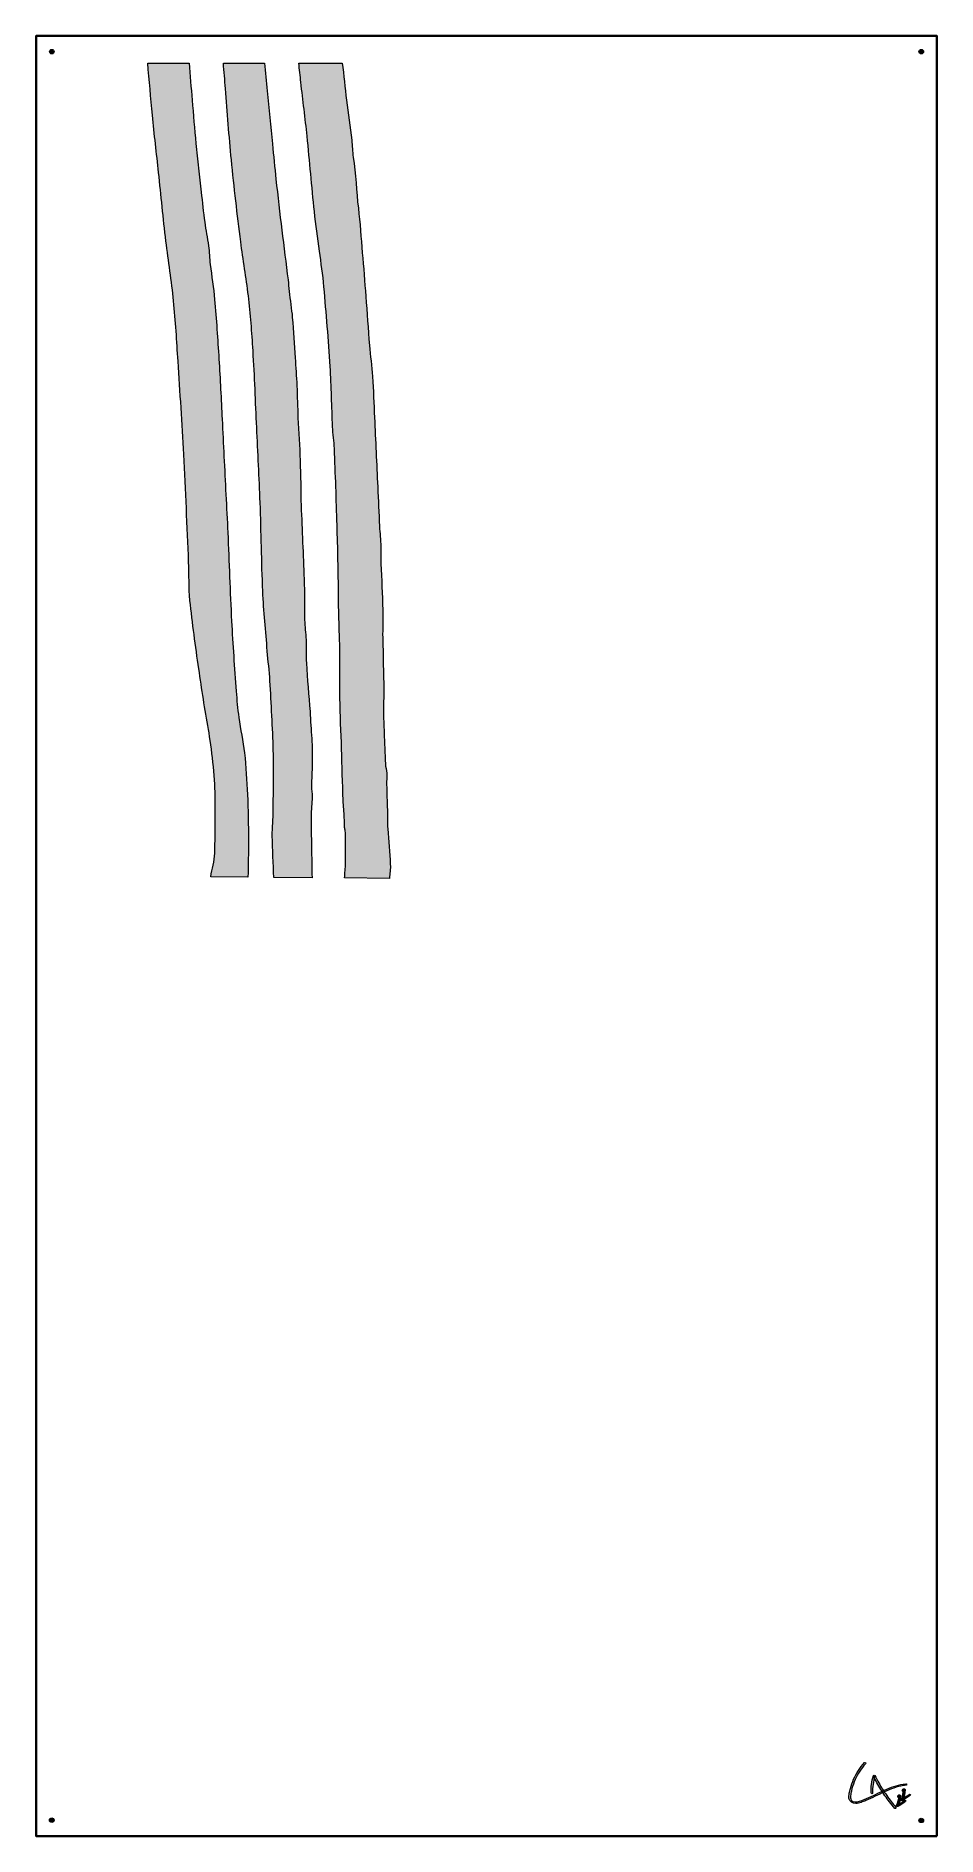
# Model space of a CAD drawing. Header units: millimetres. Extents: x 0 to 1000, y -2000 to 0.
import ezdxf

# ---------------------------------------------------------------- set-up
doc = ezdxf.new("R2010")
doc.units = ezdxf.units.MM
doc.header["$MEASUREMENT"] = 0
for name, color, linetype, lineweight in [('2022-034', 7, 'Continuous', 0), ('Bounding Box', 7, 'Continuous', 0), ('Screws', 7, 'Continuous', 0)]:
    doc.layers.add(name, color=color, linetype=linetype, lineweight=lineweight)

msp = doc.modelspace()

# ---------------------------------------------------------------- hatches: boundary and pattern name
at = {"layer": '2022-034', "true_color": 0x000000, "transparency": 33554687}
h = msp.add_hatch(color=18, dxfattribs=at)
h.dxf.hatch_style = 2
edge = h.paths.add_edge_path()
edge.add_spline(control_points=[(129.2, -88), (131.2, -109.3), (133.8, -130.5), (136, -151.7), (138.8, -177.1), (141.2, -202.5), (144.2, -227.9), (146.8, -250.1), (150.5, -272.2), (152.7, -294.4), (155, -316.7), (156.2, -339), (157.6, -361.3), (159.9, -395.8), (162.2, -430.4), (164, -464.9), (166.1, -504.7), (167.7, -544.5), (169.4, -584.4), (170, -598.6), (169.4, -613), (170.9, -627.1), (173.5, -652.5), (177.1, -677.8), (180.7, -703.1), (184, -725.6), (187.4, -748.1), (191.4, -770.4), (195, -790.5), (198.6, -823.4), (198.9, -843.8), (199.1, -865.2), (199, -886.6), (198.4, -907.9), (198.2, -916.7), (195.5, -925.5), (193.9, -934.3), (193.9, -934.3), (235.3, -934.6), (235.3, -934.6), (235.5, -921), (235.9, -907.3), (235.8, -893.7), (235.7, -876.7), (235.4, -859.7), (234.7, -842.8), (234, -827.4), (233.1, -811.9), (231.4, -796.5), (229.9, -783.3), (226.9, -770.3), (225.1, -757.2), (223.7, -747.5), (222.9, -737.7), (222.2, -727.9), (220.3, -702), (218.4, -676.1), (217.1, -650.2), (215.4, -617.4), (214.4, -584.6), (212.9, -551.8), (211.6, -523.6), (210, -495.3), (208.6, -467.1), (207.9, -453.4), (207.3, -439.6), (206.6, -425.9), (205.5, -403.6), (204.4, -381.3), (203, -359), (201.7, -336.9), (200.2, -314.9), (198.3, -292.8), (197.2, -279.8), (194.9, -266.8), (193.4, -253.8), (192.5, -246.9), (192.4, -239.9), (191.5, -233), (190.3, -224.3), (188.5, -215.6), (187.3, -206.9), (185.8, -195.7), (184.6, -184.6), (183.3, -173.4), (182.2, -164.5), (181.2, -155.6), (180.2, -146.7), (179.2, -137.6), (178.2, -128.5), (177.4, -119.4), (175.9, -103.4), (174.6, -87.3), (173.3, -71.2), (172.1, -57.5), (171.1, -43.7), (169.9, -30), (169.9, -30), (124, -30), (124, -30), (125.7, -49.3), (127.3, -68.7), (129.2, -88)], knot_values=[0, 0, 0, 0, 1, 1, 1, 2, 2, 2, 3, 3, 3, 4, 4, 4, 5, 5, 5, 6, 6, 6, 7, 7, 7, 8, 8, 8, 9, 9, 9, 10, 10, 10, 11, 11, 11, 12, 12, 12, 13, 13, 13, 14, 14, 14, 15, 15, 15, 16, 16, 16, 17, 17, 17, 18, 18, 18, 19, 19, 19, 20, 20, 20, 21, 21, 21, 22, 22, 22, 23, 23, 23, 24, 24, 24, 25, 25, 25, 26, 26, 26, 27, 27, 27, 28, 28, 28, 29, 29, 29, 30, 30, 30, 31, 31, 31, 32, 32, 32, 33, 33, 33, 34, 34, 34, 34], degree=3, periodic=0)
h = msp.add_hatch(color=18, dxfattribs=at)
h.dxf.hatch_style = 2
edge = h.paths.add_edge_path()
edge.add_spline(control_points=[(210.3, -58.4), (212.5, -84.8), (214.2, -111.3), (216.9, -137.6), (219.9, -168), (223.4, -198.3), (227.2, -228.6), (229.7, -248.6), (233.4, -268.5), (235.7, -288.6), (238, -308.9), (239.7, -329.3), (240.9, -349.7), (242.6, -378.1), (243.7, -406.6), (245, -435), (246.3, -462.8), (247.8, -490.7), (248.8, -518.5), (250, -551.3), (250.3, -584.1), (251.7, -616.9), (252.7, -639.1), (255, -661.2), (256.7, -683.3), (257.6, -694.4), (259, -705.4), (259.7, -716.4), (261.1, -742.2), (262.7, -768.1), (263.4, -793.9), (263.9, -816.1), (263.5, -838.2), (263.3, -860.3), (263.2, -869.8), (262.2, -879.3), (262.3, -888.7), (262.5, -904.1), (263.4, -919.5), (264, -934.8), (264, -934.8), (306.4, -935.2), (306.4, -935.2), (306, -912.4), (305.5, -889.7), (305.3, -866.9), (305.3, -859.8), (306.4, -852.7), (306.6, -845.5), (306.7, -841.5), (305.7, -837.3), (305.8, -833.2), (306, -820.5), (306.8, -807.7), (306.7, -794.9), (306.6, -785.2), (305.6, -775.6), (305, -765.9), (304.7, -760.8), (304.6, -755.7), (304.2, -750.5), (302.8, -732.6), (301.2, -714.7), (300.1, -696.8), (299.6, -688.2), (300, -679.5), (299.7, -670.8), (299.4, -663.5), (298.4, -656.1), (298.2, -648.8), (297.8, -633.7), (298.1, -618.6), (297.6, -603.5), (296.7, -576.3), (295.3, -549), (294.3, -521.8), (293.8, -505.1), (293.8, -488.4), (293.2, -471.7), (292.6, -455.8), (291.5, -439.9), (290.8, -424.1), (290.3, -412.2), (290.1, -400.4), (289.6, -388.6), (289.1, -378.2), (288.3, -367.9), (287.6, -357.6), (286.6, -342.7), (285.8, -327.8), (284.5, -312.9), (283.7, -303.1), (282.1, -293.4), (281, -283.7), (280.5, -279.5), (280.3, -275.2), (279.8, -271), (277.5, -252.6), (275.1, -234.1), (272.9, -215.6), (270.6, -196.8), (268.4, -178), (266.3, -159.2), (264.9, -146.1), (263.7, -133), (262.4, -119.9), (260.5, -100.2), (258.4, -80.6), (256.6, -61), (255.6, -50.7), (254.7, -40.3), (253.8, -30), (253.8, -30), (208, -30), (208, -30), (208.7, -39.5), (209.5, -48.9), (210.3, -58.4)], knot_values=[0, 0, 0, 0, 1, 1, 1, 2, 2, 2, 3, 3, 3, 4, 4, 4, 5, 5, 5, 6, 6, 6, 7, 7, 7, 8, 8, 8, 9, 9, 9, 10, 10, 10, 11, 11, 11, 12, 12, 12, 13, 13, 13, 14, 14, 14, 15, 15, 15, 16, 16, 16, 17, 17, 17, 18, 18, 18, 19, 19, 19, 20, 20, 20, 21, 21, 21, 22, 22, 22, 23, 23, 23, 24, 24, 24, 25, 25, 25, 26, 26, 26, 27, 27, 27, 28, 28, 28, 29, 29, 29, 30, 30, 30, 31, 31, 31, 32, 32, 32, 33, 33, 33, 34, 34, 34, 35, 35, 35, 36, 36, 36, 37, 37, 37, 38, 38, 38, 39, 39, 39, 39], degree=3, periodic=0)
h = msp.add_hatch(color=18, dxfattribs=at)
h.dxf.hatch_style = 2
edge = h.paths.add_edge_path()
edge.add_spline(control_points=[(390.5, -880.9), (390, -873.9), (390.2, -866.9), (390, -859.9), (389.8, -850.5), (389.4, -841.1), (389.2, -831.7), (389.1, -827.4), (389.6, -823.1), (389.3, -818.9), (389.1, -815.5), (387.9, -812.2), (387.8, -808.8), (387.2, -797.2), (386.9, -785.5), (386.5, -773.9), (386.2, -765.7), (385.7, -757.5), (385.6, -749.2), (385.6, -742.1), (386.2, -735.1), (386.1, -728), (386.1, -718.7), (385.7, -709.4), (385.5, -700.1), (385.4, -695.1), (385.5, -690.2), (385.4, -685.2), (385.2, -679.6), (384.8, -674.1), (384.8, -668.5), (384.7, -658.2), (385.2, -647.9), (384.9, -637.5), (384.5, -620.5), (383.5, -603.4), (382.9, -586.4), (382.7, -580), (383.1, -573.7), (382.8, -567.3), (382.5, -559.8), (381.7, -552.3), (381.3, -544.7), (380.5, -530.1), (380, -515.6), (379.3, -501), (378.1, -475.3), (376.9, -449.6), (375.7, -423.8), (375, -408.7), (374.5, -393.5), (373.5, -378.4), (372.7, -366.8), (371.1, -355.3), (370.1, -343.7), (368.7, -325.6), (367.5, -307.4), (366.1, -289.3), (364.9, -273.1), (363.6, -257), (362.2, -240.8), (360.8, -224.3), (359.7, -207.8), (357.8, -191.3), (355.5, -172.5), (355.2, -153.5), (352.1, -134.7), (351.1, -128.4), (351.2, -122), (350.4, -115.7), (348.6, -100.9), (346.5, -86), (344.7, -71.2), (343, -57.5), (341.7, -43.7), (340, -30), (340, -30), (291.7, -30), (291.7, -30), (292.5, -37.1), (293.2, -44.3), (294, -51.4), (296.2, -71.4), (298.9, -91.4), (300.9, -111.4), (303.8, -139.2), (306.1, -167.1), (309, -195), (310.6, -209.7), (312.8, -224.3), (314.7, -238.9), (316.4, -252.1), (318.5, -265.3), (319.6, -278.6), (322.2, -308.1), (324.6, -337.7), (326.5, -367.2), (327.9, -389.5), (328.2, -411.9), (329.2, -434.2), (329.5, -442.3), (330.9, -450.3), (331.2, -458.3), (332.4, -486.7), (333.3, -515), (334.2, -543.4), (334.9, -569.3), (335.7, -595.3), (335.7, -621.2), (335.6, -630.2), (336.2, -639.1), (336.3, -648), (336.3, -657.1), (337, -666.1), (337.1, -675.2), (337.3, -695.4), (337, -715.6), (337.3, -735.8), (337.6, -754.5), (338.6, -773.2), (339.2, -791.9), (339.8, -811), (340.2, -830.1), (340.9, -849.2), (341.1, -855.7), (342, -862.2), (342.2, -868.7), (342.3, -872.4), (342.3, -871), (342.5, -879.8), (342.6, -880), (343, -882.5), (343.3, -883.4), (343.8, -885.5), (343.3, -886.5), (343.4, -888.7), (343.6, -898.8), (343.7, -909), (343.5, -919.1), (343.4, -924.6), (342.9, -930), (342.5, -935.5), (342.5, -935.5), (392.4, -935.9), (392.4, -935.9), (392.7, -930.7), (393.6, -925.5), (393.3, -920.4), (392.6, -907.2), (391.3, -894.1), (390.5, -880.9)], knot_values=[0, 0, 0, 0, 1, 1, 1, 2, 2, 2, 3, 3, 3, 4, 4, 4, 5, 5, 5, 6, 6, 6, 7, 7, 7, 8, 8, 8, 9, 9, 9, 10, 10, 10, 11, 11, 11, 12, 12, 12, 13, 13, 13, 14, 14, 14, 15, 15, 15, 16, 16, 16, 17, 17, 17, 18, 18, 18, 19, 19, 19, 20, 20, 20, 21, 21, 21, 22, 22, 22, 23, 23, 23, 24, 24, 24, 25, 25, 25, 26, 26, 26, 27, 27, 27, 28, 28, 28, 29, 29, 29, 30, 30, 30, 31, 31, 31, 32, 32, 32, 33, 33, 33, 34, 34, 34, 35, 35, 35, 36, 36, 36, 37, 37, 37, 38, 38, 38, 39, 39, 39, 40, 40, 40, 41, 41, 41, 42, 42, 42, 43, 43, 43, 44, 44, 44, 45, 45, 45, 46, 46, 46, 47, 47, 47, 48, 48, 48, 49, 49, 49, 50, 50, 50, 50], degree=3, periodic=0)
h = msp.add_hatch(color=18, dxfattribs=at)
h.dxf.hatch_style = 2
edge = h.paths.add_edge_path()
edge.add_spline(control_points=[(919.6, -1918.4), (914.7, -1923.8), (910.6, -1930), (907.6, -1936.7), (906.2, -1940.1), (904.9, -1943.5), (904, -1947), (903.5, -1948.8), (903.1, -1950.6), (902.8, -1952.4), (902.5, -1954.3), (902.1, -1956.3), (902.4, -1958.2), (902.9, -1961.8), (906.5, -1963.8), (909.9, -1963.8), (912, -1963.9), (914, -1963.3), (915.9, -1962.6), (917.7, -1961.9), (919.5, -1961.2), (921.3, -1960.5), (928.2, -1957.5), (934.9, -1954), (941.8, -1950.9), (948.6, -1947.8), (955.6, -1945.1), (962.9, -1943.9), (963.8, -1943.7), (964.7, -1943.6), (965.5, -1943.5), (966, -1943.5), (966.4, -1943.1), (966.4, -1942.6), (966.4, -1942.2), (966, -1941.7), (965.5, -1941.8), (958.2, -1942.6), (951.2, -1944.9), (944.5, -1947.8), (937.7, -1950.7), (931.2, -1954.1), (924.5, -1957.1), (921.1, -1958.7), (917.7, -1960.2), (914.2, -1961.3), (911.2, -1962.3), (907.1, -1962.7), (904.9, -1959.9), (903.9, -1958.5), (904, -1956.7), (904.2, -1955.1), (904.4, -1953.4), (904.7, -1951.6), (905.1, -1949.9), (905.9, -1946.4), (907, -1943), (908.3, -1939.7), (910.9, -1933.2), (914.6, -1927), (919.1, -1921.6), (919.7, -1921), (920.3, -1920.3), (920.9, -1919.6), (921.6, -1918.8), (920.4, -1917.6), (919.6, -1918.4), (919.6, -1918.4), (919.6, -1918.4), (919.6, -1918.4)], knot_values=[0, 0, 0, 0, 1, 1, 1, 2, 2, 2, 3, 3, 3, 4, 4, 4, 5, 5, 5, 6, 6, 6, 7, 7, 7, 8, 8, 8, 9, 9, 9, 10, 10, 10, 11, 11, 11, 12, 12, 12, 13, 13, 13, 14, 14, 14, 15, 15, 15, 16, 16, 16, 17, 17, 17, 18, 18, 18, 19, 19, 19, 20, 20, 20, 21, 21, 21, 22, 22, 22, 23, 23, 23, 23], degree=3, periodic=0)
h = msp.add_hatch(color=18, dxfattribs=at)
h.dxf.hatch_style = 2
edge = h.paths.add_edge_path()
edge.add_spline(control_points=[(928.7, -1952.1), (928.4, -1945.8), (929.3, -1939.4), (931.2, -1933.3), (930.7, -1933.4), (930.1, -1933.4), (929.6, -1933.5), (932, -1938.5), (934.8, -1943.4), (937.7, -1948.1), (940.7, -1952.9), (943.9, -1957.5), (947.3, -1961.9), (949.3, -1964.4), (951.3, -1966.8), (953.3, -1969.2), (953.6, -1969.6), (954.2, -1969.5), (954.6, -1969.2), (954.9, -1968.9), (954.9, -1968.3), (954.6, -1968), (950.9, -1963.8), (947.5, -1959.4), (944.4, -1954.9), (941.2, -1950.4), (938.2, -1945.7), (935.5, -1940.9), (933.9, -1938.2), (932.5, -1935.4), (931.1, -1932.6), (930.7, -1931.9), (929.7, -1932.2), (929.5, -1932.8), (927.5, -1939.1), (926.7, -1945.6), (927, -1952.1), (927, -1953.3), (928.8, -1953.3), (928.7, -1952.1), (928.7, -1952.1), (928.7, -1952.1), (928.7, -1952.1)], knot_values=[0, 0, 0, 0, 1, 1, 1, 2, 2, 2, 3, 3, 3, 4, 4, 4, 5, 5, 5, 6, 6, 6, 7, 7, 7, 8, 8, 8, 9, 9, 9, 10, 10, 10, 11, 11, 11, 12, 12, 12, 13, 13, 13, 14, 14, 14, 14], degree=3, periodic=0)
h = msp.add_hatch(color=18, dxfattribs=at)
h.dxf.hatch_style = 2
edge = h.paths.add_edge_path()
edge.add_spline(control_points=[(958.3, -1956.2), (958.3, -1956), (958.6, -1955.9), (958.7, -1955.9), (958.5, -1955.6), (958.2, -1955.3), (957.9, -1955), (957.8, -1958.8), (956.9, -1962.6), (955.3, -1966.1), (955, -1966.9), (955.7, -1967.8), (956.5, -1967.3), (959.6, -1965.7), (962.5, -1963.8), (965.3, -1961.6), (965.7, -1961.3), (965.6, -1960.7), (965.3, -1960.4), (964.9, -1960), (964.4, -1960.1), (964, -1960.4), (961.4, -1962.4), (958.6, -1964.2), (955.6, -1965.8), (956, -1966.2), (956.4, -1966.6), (956.8, -1967), (958.6, -1963.2), (959.5, -1959.1), (959.6, -1955), (959.6, -1954.5), (959.2, -1954.1), (958.7, -1954.1), (957.5, -1954.1), (956.7, -1955), (956.6, -1956.2), (956.5, -1956.6), (957, -1957.1), (957.4, -1957.1), (958, -1957.1), (958.3, -1956.6), (958.3, -1956.2), (958.3, -1956.2), (958.3, -1956.2), (958.3, -1956.2)], knot_values=[0, 0, 0, 0, 1, 1, 1, 2, 2, 2, 3, 3, 3, 4, 4, 4, 5, 5, 5, 6, 6, 6, 7, 7, 7, 8, 8, 8, 9, 9, 9, 10, 10, 10, 11, 11, 11, 12, 12, 12, 13, 13, 13, 14, 14, 14, 15, 15, 15, 15], degree=3, periodic=0)
h = msp.add_hatch(color=18, dxfattribs=at)
h.dxf.hatch_style = 2
edge = h.paths.add_edge_path()
edge.add_spline(control_points=[(963.4, -1949.5), (963.4, -1949.3), (963.6, -1949.2), (963.8, -1949.2), (963.5, -1948.9), (963.2, -1948.6), (962.9, -1948.3), (962.8, -1952.1), (962, -1955.9), (960.4, -1959.4), (960, -1960.2), (960.7, -1961.1), (961.6, -1960.7), (964.6, -1959), (967.6, -1957.1), (970.3, -1954.9), (970.7, -1954.6), (970.6, -1954), (970.3, -1953.7), (969.9, -1953.3), (969.4, -1953.4), (969.1, -1953.7), (966.4, -1955.7), (963.6, -1957.5), (960.7, -1959.1), (961.1, -1959.5), (961.5, -1959.9), (961.9, -1960.3), (963.6, -1956.5), (964.6, -1952.5), (964.7, -1948.3), (964.7, -1947.8), (964.3, -1947.4), (963.8, -1947.4), (962.6, -1947.4), (961.7, -1948.3), (961.6, -1949.5), (961.6, -1950), (962, -1950.4), (962.5, -1950.4), (963, -1950.4), (963.3, -1950), (963.4, -1949.5), (963.4, -1949.5), (963.4, -1949.5), (963.4, -1949.5)], knot_values=[0, 0, 0, 0, 1, 1, 1, 2, 2, 2, 3, 3, 3, 4, 4, 4, 5, 5, 5, 6, 6, 6, 7, 7, 7, 8, 8, 8, 9, 9, 9, 10, 10, 10, 11, 11, 11, 12, 12, 12, 13, 13, 13, 14, 14, 14, 15, 15, 15, 15], degree=3, periodic=0)
at = {"layer": 'Screws', "true_color": 0x000000, "transparency": 33554687}
h = msp.add_hatch(color=18, dxfattribs=at)
h.dxf.hatch_style = 2
edge = h.paths.add_edge_path()
edge.add_ellipse((17.5, -17.4), major_axis=(2.56, 0), ratio=0.965517, start_angle=0, end_angle=360)
h = msp.add_hatch(color=18, dxfattribs=at)
h.dxf.hatch_style = 2
edge = h.paths.add_edge_path()
edge.add_ellipse((982.7, -17.4), major_axis=(2.56, 0), ratio=0.965517, start_angle=0, end_angle=360)
h = msp.add_hatch(color=18, dxfattribs=at)
h.dxf.hatch_style = 2
edge = h.paths.add_edge_path()
edge.add_ellipse((17.4, -1982.3), major_axis=(2.56, 0), ratio=0.965517, start_angle=0, end_angle=360)
h = msp.add_hatch(color=18, dxfattribs=at)
h.dxf.hatch_style = 2
edge = h.paths.add_edge_path()
edge.add_ellipse((982.7, -1982.6), major_axis=(2.56, 0), ratio=0.965517, start_angle=0, end_angle=360)

# ---------------------------------------------------------------- linework, layer by layer
at = {"layer": '2022-034'}
for points, knots in [([(129.2, -88), (131.2, -109.3), (133.8, -130.5), (136, -151.7), (138.8, -177.1), (141.2, -202.5), (144.2, -227.9), (146.8, -250.1), (150.5, -272.2), (152.7, -294.4), (155, -316.7), (156.2, -339), (157.6, -361.3), (159.9, -395.8), (162.2, -430.4), (164, -464.9), (166.1, -504.7), (167.7, -544.5), (169.4, -584.4), (170, -598.6), (169.4, -613), (170.9, -627.1), (173.5, -652.5), (177.1, -677.8), (180.7, -703.1), (184, -725.6), (187.4, -748.1), (191.4, -770.4), (195, -790.5), (198.6, -823.4), (198.9, -843.8), (199.1, -865.2), (199, -886.6), (198.4, -907.9), (198.2, -916.7), (195.5, -925.5), (193.9, -934.3), (193.9, -934.3), (235.3, -934.6), (235.3, -934.6), (235.5, -921), (235.9, -907.3), (235.8, -893.7), (235.7, -876.7), (235.4, -859.7), (234.7, -842.8), (234, -827.4), (233.1, -811.9), (231.4, -796.5), (229.9, -783.3), (226.9, -770.3), (225.1, -757.2), (223.7, -747.5), (222.9, -737.7), (222.2, -727.9), (220.3, -702), (218.4, -676.1), (217.1, -650.2), (215.4, -617.4), (214.4, -584.6), (212.9, -551.8), (211.6, -523.6), (210, -495.3), (208.6, -467.1), (207.9, -453.4), (207.3, -439.6), (206.6, -425.9), (205.5, -403.6), (204.4, -381.3), (203, -359), (201.7, -336.9), (200.2, -314.9), (198.3, -292.8), (197.2, -279.8), (194.9, -266.8), (193.4, -253.8), (192.5, -246.9), (192.4, -239.9), (191.5, -233), (190.3, -224.3), (188.5, -215.6), (187.3, -206.9), (185.8, -195.7), (184.6, -184.6), (183.3, -173.4), (182.2, -164.5), (181.2, -155.6), (180.2, -146.7), (179.2, -137.6), (178.2, -128.5), (177.4, -119.4), (175.9, -103.4), (174.6, -87.3), (173.3, -71.2), (172.1, -57.5), (171.1, -43.7), (169.9, -30), (169.9, -30), (124, -30), (124, -30), (125.7, -49.3), (127.3, -68.7), (129.2, -88)], [0, 0, 0, 0, 1, 1, 1, 2, 2, 2, 3, 3, 3, 4, 4, 4, 5, 5, 5, 6, 6, 6, 7, 7, 7, 8, 8, 8, 9, 9, 9, 10, 10, 10, 11, 11, 11, 12, 12, 12, 13, 13, 13, 14, 14, 14, 15, 15, 15, 16, 16, 16, 17, 17, 17, 18, 18, 18, 19, 19, 19, 20, 20, 20, 21, 21, 21, 22, 22, 22, 23, 23, 23, 24, 24, 24, 25, 25, 25, 26, 26, 26, 27, 27, 27, 28, 28, 28, 29, 29, 29, 30, 30, 30, 31, 31, 31, 32, 32, 32, 33, 33, 33, 34, 34, 34, 34]), ([(210.3, -58.4), (212.5, -84.8), (214.2, -111.3), (216.9, -137.6), (219.9, -168), (223.4, -198.3), (227.2, -228.6), (229.7, -248.6), (233.4, -268.5), (235.7, -288.6), (238, -308.9), (239.7, -329.3), (240.9, -349.7), (242.6, -378.1), (243.7, -406.6), (245, -435), (246.3, -462.8), (247.8, -490.7), (248.8, -518.5), (250, -551.3), (250.3, -584.1), (251.7, -616.9), (252.7, -639.1), (255, -661.2), (256.7, -683.3), (257.6, -694.4), (259, -705.4), (259.7, -716.4), (261.1, -742.2), (262.7, -768.1), (263.4, -793.9), (263.9, -816.1), (263.5, -838.2), (263.3, -860.3), (263.2, -869.8), (262.2, -879.3), (262.3, -888.7), (262.5, -904.1), (263.4, -919.5), (264, -934.8), (264, -934.8), (306.4, -935.2), (306.4, -935.2), (306, -912.4), (305.5, -889.7), (305.3, -866.9), (305.3, -859.8), (306.4, -852.7), (306.6, -845.5), (306.7, -841.5), (305.7, -837.3), (305.8, -833.2), (306, -820.5), (306.8, -807.7), (306.7, -794.9), (306.6, -785.2), (305.6, -775.6), (305, -765.9), (304.7, -760.8), (304.6, -755.7), (304.2, -750.5), (302.8, -732.6), (301.2, -714.7), (300.1, -696.8), (299.6, -688.2), (300, -679.5), (299.7, -670.8), (299.4, -663.5), (298.4, -656.1), (298.2, -648.8), (297.8, -633.7), (298.1, -618.6), (297.6, -603.5), (296.7, -576.3), (295.3, -549), (294.3, -521.8), (293.8, -505.1), (293.8, -488.4), (293.2, -471.7), (292.6, -455.8), (291.5, -439.9), (290.8, -424.1), (290.3, -412.2), (290.1, -400.4), (289.6, -388.6), (289.1, -378.2), (288.3, -367.9), (287.6, -357.6), (286.6, -342.7), (285.8, -327.8), (284.5, -312.9), (283.7, -303.1), (282.1, -293.4), (281, -283.7), (280.5, -279.5), (280.3, -275.2), (279.8, -271), (277.5, -252.6), (275.1, -234.1), (272.9, -215.6), (270.6, -196.8), (268.4, -178), (266.3, -159.2), (264.9, -146.1), (263.7, -133), (262.4, -119.9), (260.5, -100.2), (258.4, -80.6), (256.6, -61), (255.6, -50.7), (254.7, -40.3), (253.8, -30), (253.8, -30), (208, -30), (208, -30), (208.7, -39.5), (209.5, -48.9), (210.3, -58.4)], [0, 0, 0, 0, 1, 1, 1, 2, 2, 2, 3, 3, 3, 4, 4, 4, 5, 5, 5, 6, 6, 6, 7, 7, 7, 8, 8, 8, 9, 9, 9, 10, 10, 10, 11, 11, 11, 12, 12, 12, 13, 13, 13, 14, 14, 14, 15, 15, 15, 16, 16, 16, 17, 17, 17, 18, 18, 18, 19, 19, 19, 20, 20, 20, 21, 21, 21, 22, 22, 22, 23, 23, 23, 24, 24, 24, 25, 25, 25, 26, 26, 26, 27, 27, 27, 28, 28, 28, 29, 29, 29, 30, 30, 30, 31, 31, 31, 32, 32, 32, 33, 33, 33, 34, 34, 34, 35, 35, 35, 36, 36, 36, 37, 37, 37, 38, 38, 38, 39, 39, 39, 39]), ([(390.5, -880.9), (390, -873.9), (390.2, -866.9), (390, -859.9), (389.8, -850.5), (389.4, -841.1), (389.2, -831.7), (389.1, -827.4), (389.6, -823.1), (389.3, -818.9), (389.1, -815.5), (387.9, -812.2), (387.8, -808.8), (387.2, -797.2), (386.9, -785.5), (386.5, -773.9), (386.2, -765.7), (385.7, -757.5), (385.6, -749.2), (385.6, -742.1), (386.2, -735.1), (386.1, -728), (386.1, -718.7), (385.7, -709.4), (385.5, -700.1), (385.4, -695.1), (385.5, -690.2), (385.4, -685.2), (385.2, -679.6), (384.8, -674.1), (384.8, -668.5), (384.7, -658.2), (385.2, -647.9), (384.9, -637.5), (384.5, -620.5), (383.5, -603.4), (382.9, -586.4), (382.7, -580), (383.1, -573.7), (382.8, -567.3), (382.5, -559.8), (381.7, -552.3), (381.3, -544.7), (380.5, -530.1), (380, -515.6), (379.3, -501), (378.1, -475.3), (376.9, -449.6), (375.7, -423.8), (375, -408.7), (374.5, -393.5), (373.5, -378.4), (372.7, -366.8), (371.1, -355.3), (370.1, -343.7), (368.7, -325.6), (367.5, -307.4), (366.1, -289.3), (364.9, -273.1), (363.6, -257), (362.2, -240.8), (360.8, -224.3), (359.7, -207.8), (357.8, -191.3), (355.5, -172.5), (355.2, -153.5), (352.1, -134.7), (351.1, -128.4), (351.2, -122), (350.4, -115.7), (348.6, -100.9), (346.5, -86), (344.7, -71.2), (343, -57.5), (341.7, -43.7), (340, -30), (340, -30), (291.7, -30), (291.7, -30), (292.5, -37.1), (293.2, -44.3), (294, -51.4), (296.2, -71.4), (298.9, -91.4), (300.9, -111.4), (303.8, -139.2), (306.1, -167.1), (309, -195), (310.6, -209.7), (312.8, -224.3), (314.7, -238.9), (316.4, -252.1), (318.5, -265.3), (319.6, -278.6), (322.2, -308.1), (324.6, -337.7), (326.5, -367.2), (327.9, -389.5), (328.2, -411.9), (329.2, -434.2), (329.5, -442.3), (330.9, -450.3), (331.2, -458.3), (332.4, -486.7), (333.3, -515), (334.2, -543.4), (334.9, -569.3), (335.7, -595.3), (335.7, -621.2), (335.6, -630.2), (336.2, -639.1), (336.3, -648), (336.3, -657.1), (337, -666.1), (337.1, -675.2), (337.3, -695.4), (337, -715.6), (337.3, -735.8), (337.6, -754.5), (338.6, -773.2), (339.2, -791.9), (339.8, -811), (340.2, -830.1), (340.9, -849.2), (341.1, -855.7), (342, -862.2), (342.2, -868.7), (342.3, -872.4), (342.3, -871), (342.5, -879.8), (342.6, -880), (343, -882.5), (343.3, -883.4), (343.8, -885.5), (343.3, -886.5), (343.4, -888.7), (343.6, -898.8), (343.7, -909), (343.5, -919.1), (343.4, -924.6), (342.9, -930), (342.5, -935.5), (342.5, -935.5), (392.4, -935.9), (392.4, -935.9), (392.7, -930.7), (393.6, -925.5), (393.3, -920.4), (392.6, -907.2), (391.3, -894.1), (390.5, -880.9)], [0, 0, 0, 0, 1, 1, 1, 2, 2, 2, 3, 3, 3, 4, 4, 4, 5, 5, 5, 6, 6, 6, 7, 7, 7, 8, 8, 8, 9, 9, 9, 10, 10, 10, 11, 11, 11, 12, 12, 12, 13, 13, 13, 14, 14, 14, 15, 15, 15, 16, 16, 16, 17, 17, 17, 18, 18, 18, 19, 19, 19, 20, 20, 20, 21, 21, 21, 22, 22, 22, 23, 23, 23, 24, 24, 24, 25, 25, 25, 26, 26, 26, 27, 27, 27, 28, 28, 28, 29, 29, 29, 30, 30, 30, 31, 31, 31, 32, 32, 32, 33, 33, 33, 34, 34, 34, 35, 35, 35, 36, 36, 36, 37, 37, 37, 38, 38, 38, 39, 39, 39, 40, 40, 40, 41, 41, 41, 42, 42, 42, 43, 43, 43, 44, 44, 44, 45, 45, 45, 46, 46, 46, 47, 47, 47, 48, 48, 48, 49, 49, 49, 50, 50, 50, 50]), ([(919.6, -1918.4), (914.7, -1923.8), (910.6, -1930), (907.6, -1936.7), (906.2, -1940.1), (904.9, -1943.5), (904, -1947), (903.5, -1948.8), (903.1, -1950.6), (902.8, -1952.4), (902.5, -1954.3), (902.1, -1956.3), (902.4, -1958.2), (902.9, -1961.8), (906.5, -1963.8), (909.9, -1963.8), (912, -1963.9), (914, -1963.3), (915.9, -1962.6), (917.7, -1961.9), (919.5, -1961.2), (921.3, -1960.5), (928.2, -1957.5), (934.9, -1954), (941.8, -1950.9), (948.6, -1947.8), (955.6, -1945.1), (962.9, -1943.9), (963.8, -1943.7), (964.7, -1943.6), (965.5, -1943.5), (966, -1943.5), (966.4, -1943.1), (966.4, -1942.6), (966.4, -1942.2), (966, -1941.7), (965.5, -1941.8), (958.2, -1942.6), (951.2, -1944.9), (944.5, -1947.8), (937.7, -1950.7), (931.2, -1954.1), (924.5, -1957.1), (921.1, -1958.7), (917.7, -1960.2), (914.2, -1961.3), (911.2, -1962.3), (907.1, -1962.7), (904.9, -1959.9), (903.9, -1958.5), (904, -1956.7), (904.2, -1955.1), (904.4, -1953.4), (904.7, -1951.6), (905.1, -1949.9), (905.9, -1946.4), (907, -1943), (908.3, -1939.7), (910.9, -1933.2), (914.6, -1927), (919.1, -1921.6), (919.7, -1921), (920.3, -1920.3), (920.9, -1919.6), (921.6, -1918.8), (920.4, -1917.6), (919.6, -1918.4), (919.6, -1918.4), (919.6, -1918.4), (919.6, -1918.4)], [0, 0, 0, 0, 1, 1, 1, 2, 2, 2, 3, 3, 3, 4, 4, 4, 5, 5, 5, 6, 6, 6, 7, 7, 7, 8, 8, 8, 9, 9, 9, 10, 10, 10, 11, 11, 11, 12, 12, 12, 13, 13, 13, 14, 14, 14, 15, 15, 15, 16, 16, 16, 17, 17, 17, 18, 18, 18, 19, 19, 19, 20, 20, 20, 21, 21, 21, 22, 22, 22, 23, 23, 23, 23]), ([(928.7, -1952.1), (928.4, -1945.8), (929.3, -1939.4), (931.2, -1933.3), (930.7, -1933.4), (930.1, -1933.4), (929.6, -1933.5), (932, -1938.5), (934.8, -1943.4), (937.7, -1948.1), (940.7, -1952.9), (943.9, -1957.5), (947.3, -1961.9), (949.3, -1964.4), (951.3, -1966.8), (953.3, -1969.2), (953.6, -1969.6), (954.2, -1969.5), (954.6, -1969.2), (954.9, -1968.9), (954.9, -1968.3), (954.6, -1968), (950.9, -1963.8), (947.5, -1959.4), (944.4, -1954.9), (941.2, -1950.4), (938.2, -1945.7), (935.5, -1940.9), (933.9, -1938.2), (932.5, -1935.4), (931.1, -1932.6), (930.7, -1931.9), (929.7, -1932.2), (929.5, -1932.8), (927.5, -1939.1), (926.7, -1945.6), (927, -1952.1), (927, -1953.3), (928.8, -1953.3), (928.7, -1952.1), (928.7, -1952.1), (928.7, -1952.1), (928.7, -1952.1)], [0, 0, 0, 0, 1, 1, 1, 2, 2, 2, 3, 3, 3, 4, 4, 4, 5, 5, 5, 6, 6, 6, 7, 7, 7, 8, 8, 8, 9, 9, 9, 10, 10, 10, 11, 11, 11, 12, 12, 12, 13, 13, 13, 14, 14, 14, 14]), ([(958.3, -1956.2), (958.3, -1956), (958.6, -1955.9), (958.7, -1955.9), (958.5, -1955.6), (958.2, -1955.3), (957.9, -1955), (957.8, -1958.8), (956.9, -1962.6), (955.3, -1966.1), (955, -1966.9), (955.7, -1967.8), (956.5, -1967.3), (959.6, -1965.7), (962.5, -1963.8), (965.3, -1961.6), (965.7, -1961.3), (965.6, -1960.7), (965.3, -1960.4), (964.9, -1960), (964.4, -1960.1), (964, -1960.4), (961.4, -1962.4), (958.6, -1964.2), (955.6, -1965.8), (956, -1966.2), (956.4, -1966.6), (956.8, -1967), (958.6, -1963.2), (959.5, -1959.1), (959.6, -1955), (959.6, -1954.5), (959.2, -1954.1), (958.7, -1954.1), (957.5, -1954.1), (956.7, -1955), (956.6, -1956.2), (956.5, -1956.6), (957, -1957.1), (957.4, -1957.1), (958, -1957.1), (958.3, -1956.6), (958.3, -1956.2), (958.3, -1956.2), (958.3, -1956.2), (958.3, -1956.2)], [0, 0, 0, 0, 1, 1, 1, 2, 2, 2, 3, 3, 3, 4, 4, 4, 5, 5, 5, 6, 6, 6, 7, 7, 7, 8, 8, 8, 9, 9, 9, 10, 10, 10, 11, 11, 11, 12, 12, 12, 13, 13, 13, 14, 14, 14, 15, 15, 15, 15]), ([(963.4, -1949.5), (963.4, -1949.3), (963.6, -1949.2), (963.8, -1949.2), (963.5, -1948.9), (963.2, -1948.6), (962.9, -1948.3), (962.8, -1952.1), (962, -1955.9), (960.4, -1959.4), (960, -1960.2), (960.7, -1961.1), (961.6, -1960.7), (964.6, -1959), (967.6, -1957.1), (970.3, -1954.9), (970.7, -1954.6), (970.6, -1954), (970.3, -1953.7), (969.9, -1953.3), (969.4, -1953.4), (969.1, -1953.7), (966.4, -1955.7), (963.6, -1957.5), (960.7, -1959.1), (961.1, -1959.5), (961.5, -1959.9), (961.9, -1960.3), (963.6, -1956.5), (964.6, -1952.5), (964.7, -1948.3), (964.7, -1947.8), (964.3, -1947.4), (963.8, -1947.4), (962.6, -1947.4), (961.7, -1948.3), (961.6, -1949.5), (961.6, -1950), (962, -1950.4), (962.5, -1950.4), (963, -1950.4), (963.3, -1950), (963.4, -1949.5), (963.4, -1949.5), (963.4, -1949.5), (963.4, -1949.5)], [0, 0, 0, 0, 1, 1, 1, 2, 2, 2, 3, 3, 3, 4, 4, 4, 5, 5, 5, 6, 6, 6, 7, 7, 7, 8, 8, 8, 9, 9, 9, 10, 10, 10, 11, 11, 11, 12, 12, 12, 13, 13, 13, 14, 14, 14, 15, 15, 15, 15])]:
    msp.add_open_spline(points, degree=3, knots=knots, dxfattribs=at)
at = {"layer": 'Bounding Box', "color": 250, "lineweight": 35, "true_color": 0x231f20}
msp.add_lwpolyline([(1000.1, -1999.9), (0, -1999.9), (0, 0), (1000.1, 0)], close=True, dxfattribs=at)
at = {"layer": 'Screws'}
for centre in [(17.5, -17.4), (982.7, -17.4), (17.4, -1982.3), (982.7, -1982.6)]:
    msp.add_ellipse(centre, major_axis=(2.56, 0), ratio=0.965517, dxfattribs=at)

doc.saveas('drawing.dxf')
